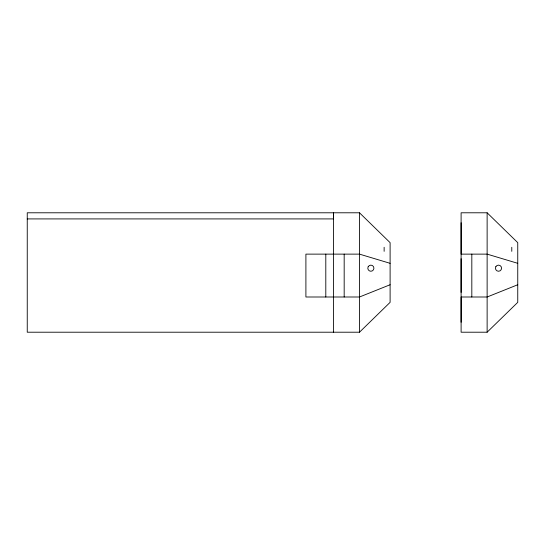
<?xml version="1.0" encoding="UTF-8"?>
<svg xmlns="http://www.w3.org/2000/svg" width="545" height="545" viewBox="0 0 545 545"><rect width="100%" height="100%" fill="white"/><g stroke="black" fill="none" stroke-linecap="round" stroke-linejoin="round"><path stroke-width="0.82" d="M333.458 332.212L333.458 212.788L333.458 218.913L27.25 218.913M359.489 332.212L359.489 212.788L27.25 212.788L27.25 332.212L359.489 332.212L390.104 302.352L390.104 284.749L390.104 242.648L359.489 212.788M461.104 292.406L461.104 258.718M487.128 332.212L487.128 212.788L461.104 212.788L461.104 254.127L487.128 254.127L517.75 263.317L517.75 284.749L517.75 302.352L487.128 332.212L461.104 332.212L461.104 296.998L487.128 296.998L517.75 284.749M517.75 263.317L517.75 242.648L487.128 212.788M390.104 284.749L359.489 296.998L305.902 296.998L305.902 254.127L359.489 254.127L390.104 263.317M511.782 247.287L511.782 251.34M471.82 254.127L471.82 296.998M461.104 222.742L461.104 322.259M384.136 247.287L384.136 251.34M344.174 254.127L344.174 296.998M325.801 254.127L325.801 296.998M368.216 266.655L367.8 268.188L368.216 269.721L369.333 270.838L370.866 271.253L372.399 270.838L373.516 269.721L373.925 268.188L373.516 266.655L372.399 265.538L370.866 265.129L369.333 265.538L368.216 266.655M495.855 266.655L495.446 268.188L495.855 269.721L496.979 270.838L498.505 271.253L500.038 270.838L501.162 269.721L501.57 268.188L501.162 266.655L500.038 265.538L498.505 265.129L496.979 265.538L495.855 266.655"/></g></svg>
